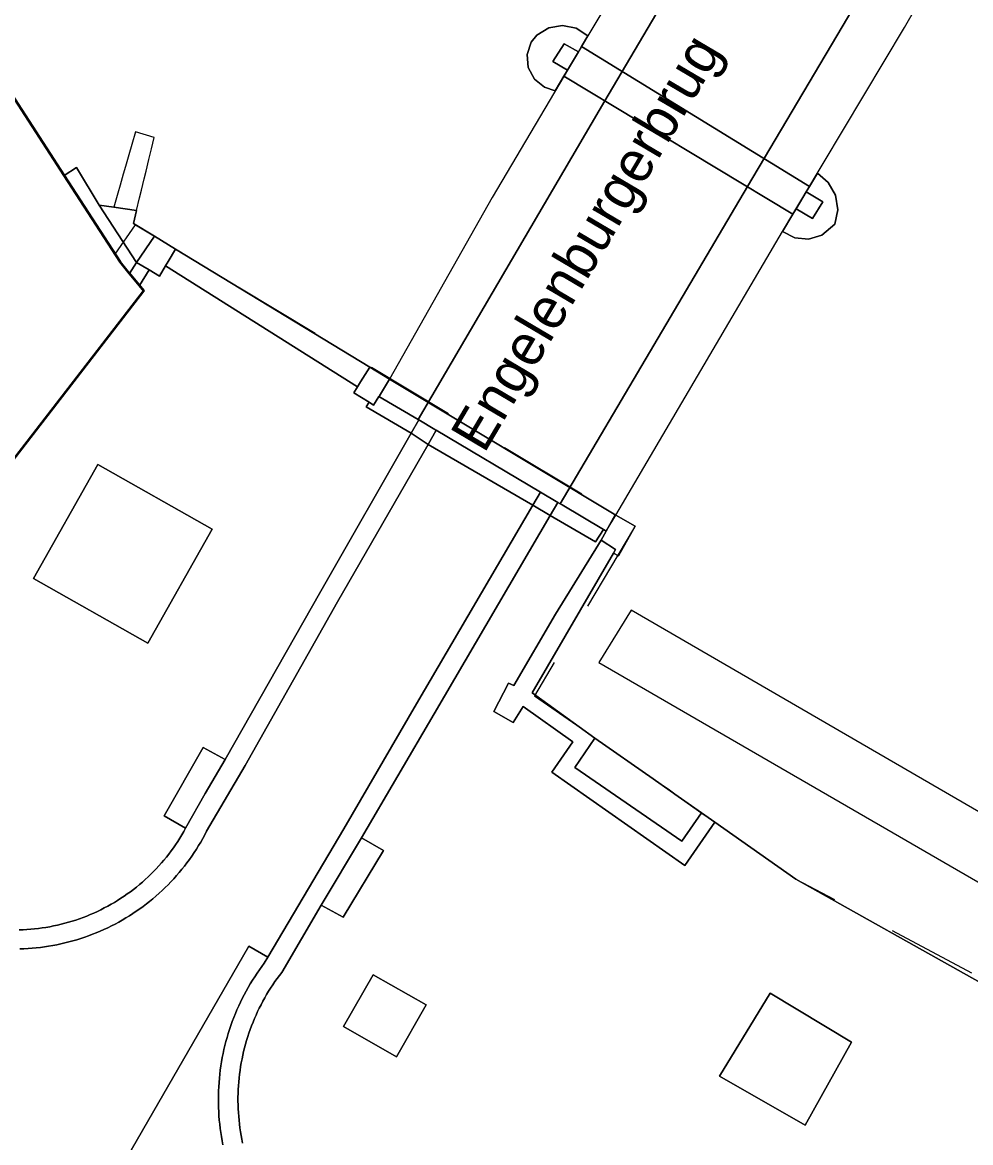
# Model space of a CAD drawing. Header units: metres. Extents: x 104718 to 105139, y 425172 to 425468.
# Drawn here: x 104916.58 to 104945.53, y 425405.17 to 425439.37 of the extents above; entities that cross this region are included whole.
import ezdxf
from ezdxf.enums import TextEntityAlignment as Align

# ---------------------------------------------------------------- set-up
doc = ezdxf.new("R2010")
doc.units = ezdxf.units.M
doc.header["$MEASUREMENT"] = 0
doc.linetypes.add('KG-PERCEEL-SO', pattern=[19, 5.5, -4, 5.5, -4])
for name, color, linetype, lineweight in [('B-XX-GK-KADEMUUR-G', 150, 'Continuous', 18), ('B-XX-KG-GRENS_PERCEEL-G', 150, 'KG-PERCEEL-SO', 18), ('B-XX-KW-KUNSTWERK_DEK-G', 170, 'Continuous', 18), ('B-XX-KW-KUNSTWERK_PIJLER-G', 170, 'Continuous', 18), ('B-XX-KW-KUNSTWERK_STEIGER-G', 170, 'Continuous', 18), ('B-XX-OG-BEBOUWING-G', 7, 'Continuous', 35), ('B-XX-OG-BEBOUWING_STRAATNAAM-T', 7, 'Continuous', 18), ('B-XX-OG-TERREIN_ERF-G', 7, 'Continuous', 18), ('B-XX-OG-TERREIN_OEVER-G', 7, 'Continuous', 18), ('B-XX-OG-WATER_HAVEN-G', 170, 'Continuous', 18), ('B-XX-VH-GESLOTENVERHARDING-G', 10, 'Continuous', 18), ('B-XX-VH-GESLOTENVERHARDING_BETON-G', 10, 'Continuous', 18), ('B-XX-VH-ONVERHARD_ZAND-G', 210, 'Continuous', 18), ('B-XX-VH-OPENVERHARDING-G', 90, 'Continuous', 18), ('B-XX-VH-OPENVERHARDING_SIERBESTRATING-G', 90, 'Continuous', 18), ('B-XX-VH-OPENVERHARDING_STRAATBAKSTEEN-G', 90, 'Continuous', 18)]:
    doc.layers.add(name, color=color, linetype=linetype, lineweight=lineweight)

msp = doc.modelspace()

# ---------------------------------------------------------------- linework, layer by layer
at = {"layer": 'B-XX-GK-KADEMUUR-G', "ltscale": 0.5}
for points in [[(104921.258, 425432.453), (104920.612, 425432.846), (104920.071, 425432.043), (104920.452, 425431.818), (104920.77, 425431.629), (104920.957, 425431.945), (104921.034, 425432.074)], [(104921.258, 425432.453), (104921.034, 425432.074), (104920.957, 425431.945), (104926.818, 425428.253), (104926.907, 425428.398), (104927.189, 425428.851)], [(104920.157, 425431.34), (104920.452, 425431.818), (104920.071, 425432.043), (104919.857, 425431.709)], [(104927.79, 425428.48), (104927.189, 425428.851), (104926.907, 425428.398), (104926.818, 425428.253), (104926.701, 425428.065), (104927.167, 425427.776), (104927.305, 425427.69), (104927.469, 425427.957), (104927.48, 425427.974)], [(104933.003, 425424.675), (104933.057, 425424.643), (104934.318, 425423.896), (104934.403, 425423.845), (104934.677, 425424.338), (104934.696, 425424.328), (104927.79, 425428.48), (104927.48, 425427.974), (104927.469, 425427.957), (104928.661, 425427.249), (104928.681, 425427.237), (104929.171, 425426.947), (104929.213, 425426.922), (104932.395, 425425.035), (104932.926, 425424.721)], [(104934.632, 425423.174), (104934.785, 425423.089), (104935.29, 425423.997), (104934.696, 425424.328), (104934.677, 425424.338), (104934.403, 425423.845), (104934.248, 425423.566), (104934.693, 425423.278)], [(104934.055, 425417.52), (104932.141, 425418.909), (104934.632, 425423.174), (104934.693, 425423.278), (104934.248, 425423.566), (104934.172, 425423.43), (104932.857, 425421.307), (104931.589, 425419.133), (104931.426, 425419.199), (104930.972, 425418.341), (104931.567, 425417.999), (104931.875, 425418.484), (104933.381, 425417.408), (104932.747, 425416.482), (104936.804, 425413.636), (104937.725, 425414.956), (104937.316, 425415.243), (104936.71, 425414.374), (104933.443, 425416.625)]]:
    msp.add_lwpolyline(points, close=True, dxfattribs=at)
at = {"layer": 'B-XX-KG-GRENS_PERCEEL-G', "ltscale": 0.5, "flags": 128}
for points in [[(104916.246, 425437.194), (104919.418, 425432.296)], [(104919.418, 425432.296), (104920.036, 425433.195), (104935.29, 425423.997), (104932.218, 425418.819), (104940.197, 425413.222), (104963.12, 425400.959), (104978.335, 425403.002)], [(104912.116, 425420.608), (104920.286, 425431.181), (104919.565, 425432.069), (104919.418, 425432.296)]]:
    msp.add_lwpolyline(points, dxfattribs=at)
at = {"layer": 'B-XX-KW-KUNSTWERK_DEK-G', "ltscale": 0.5}
msp.add_lwpolyline([(104933.003, 425424.675), (104933.057, 425424.643), (104934.318, 425423.896), (104934.403, 425423.845), (104934.696, 425424.328), (104939.785, 425432.99), (104943.514, 425439.216), (104946.042, 425443.642), (104945.204, 425444.142), (104945.719, 425445), (104937.471, 425445), (104933.841, 425438.964), (104930.926, 425434.03), (104927.79, 425428.48), (104927.468, 425427.957), (104928.661, 425427.249), (104928.681, 425427.237), (104929.171, 425426.947), (104929.213, 425426.922), (104932.395, 425425.035), (104932.926, 425424.721)], close=True, dxfattribs=at)
at = {"layer": 'B-XX-KW-KUNSTWERK_PIJLER-G', "ltscale": 0.5}
for points in [[(104933.555, 425438.48), (104933.649, 425438.64), (104933.841, 425438.964), (104933.485, 425439.195), (104933.07, 425439.28), (104932.653, 425439.206), (104932.292, 425438.984), (104932.112, 425438.774), (104931.99, 425438.394), (104932.026, 425437.996), (104932.214, 425437.644), (104932.524, 425437.393), (104932.851, 425437.288), (104933.116, 425437.736), (104933.222, 425437.917), (104932.771, 425438.183), (104933.124, 425438.722)], [(104933.555, 425438.48), (104933.124, 425438.722), (104932.771, 425438.183), (104933.222, 425437.917)], [(104933.649, 425438.64), (104933.555, 425438.48), (104933.222, 425437.917), (104933.116, 425437.736), (104940.104, 425433.523), (104940.202, 425433.686), (104940.512, 425434.204), (104940.606, 425434.36)], [(104940.606, 425434.36), (104940.512, 425434.204), (104941.022, 425433.897), (104940.698, 425433.388), (104940.202, 425433.686), (104940.104, 425433.523), (104939.785, 425432.99), (104940.161, 425432.798), (104940.581, 425432.758), (104940.987, 425432.875), (104941.385, 425433.215), (104941.474, 425433.654), (104941.404, 425434.097), (104941.185, 425434.489), (104940.853, 425434.773)], [(104940.512, 425434.204), (104940.202, 425433.686), (104940.698, 425433.388), (104941.022, 425433.897)]]:
    msp.add_lwpolyline(points, close=True, dxfattribs=at)
at = {"layer": 'B-XX-KW-KUNSTWERK_STEIGER-G', "ltscale": 0.5}
msp.add_lwpolyline([(104920.447, 425435.19), (104920.525, 425435.513), (104920.609, 425435.859), (104920.041, 425436.034), (104919.929, 425435.648), (104919.836, 425435.328), (104919.734, 425434.974), (104919.665, 425434.739), (104919.568, 425434.405), (104919.499, 425434.165), (104919.374, 425433.736), (104920.068, 425433.628), (104920.162, 425434.015), (104920.221, 425434.256), (104920.303, 425434.595), (104920.36, 425434.832)], close=True, dxfattribs=at)
msp.add_lwpolyline([(104991.599, 425410.515), (104974.566, 425405.641), (104963.876, 425404.772), (104935.168, 425421.427), (104934.18, 425419.835), (104963.452, 425402.891), (104974.906, 425403.771), (104994.855, 425409.456)], dxfattribs=at)
at = {"layer": 'B-XX-OG-BEBOUWING-G', "ltscale": 0.5}
msp.add_lwpolyline([(104912.311, 425420.861), (104920.286, 425431.181), (104920.157, 425431.34), (104919.857, 425431.709), (104919.565, 425432.069), (104917.858, 425434.705), (104916.238, 425437.207)], dxfattribs=at)
at = {"layer": 'B-XX-OG-TERREIN_ERF-G', "ltscale": 0.5}
msp.add_lwpolyline([(104918.927, 425433.792), (104918.233, 425434.948), (104917.858, 425434.705), (104919.565, 425432.069), (104919.857, 425431.709), (104920.071, 425432.043)], close=True, dxfattribs=at)
at = {"layer": 'B-XX-OG-TERREIN_OEVER-G', "ltscale": 0.5}
msp.add_lwpolyline([(104920.068, 425433.628), (104919.374, 425433.736), (104918.927, 425433.792), (104920.071, 425432.043), (104920.612, 425432.846), (104919.973, 425433.234)], close=True, dxfattribs=at)
at = {"layer": 'B-XX-OG-WATER_HAVEN-G', "ltscale": 0.5}
msp.add_lwpolyline([(104933.649, 425438.64), (104940.606, 425434.36), (104940.853, 425434.773), (104941.185, 425434.489), (104941.404, 425434.097), (104941.474, 425433.654), (104941.385, 425433.215), (104940.987, 425432.875), (104940.581, 425432.758), (104940.161, 425432.798), (104939.785, 425432.99), (104940.104, 425433.523), (104933.116, 425437.736), (104932.851, 425437.288), (104932.524, 425437.393), (104932.214, 425437.644), (104932.026, 425437.996), (104931.99, 425438.394), (104932.112, 425438.774), (104932.292, 425438.984), (104932.653, 425439.206), (104933.07, 425439.28), (104933.485, 425439.195), (104933.841, 425438.964)], close=True, dxfattribs=at)
msp.add_lwpolyline([(104916.238, 425437.207), (104917.858, 425434.705), (104918.233, 425434.948), (104918.927, 425433.792), (104919.374, 425433.736), (104920.068, 425433.628), (104919.973, 425433.234), (104920.612, 425432.846), (104921.258, 425432.453), (104927.189, 425428.851), (104927.79, 425428.48), (104934.696, 425424.328), (104935.29, 425423.997), (104934.785, 425423.089), (104934.632, 425423.174), (104932.141, 425418.909), (104934.055, 425417.52), (104935.842, 425416.277), (104936.087, 425416.104), (104936.292, 425415.961), (104936.497, 425415.817), (104936.702, 425415.674), (104936.906, 425415.53), (104937.111, 425415.386), (104937.316, 425415.243), (104937.725, 425414.956), (104940.197, 425413.222), (104945.815, 425410.066)], dxfattribs=at)
at = {"layer": 'B-XX-VH-GESLOTENVERHARDING-G', "ltscale": 0.5}
for points in [[(104939.094, 425445), (104937.471, 425445), (104933.841, 425438.964), (104930.926, 425434.03), (104927.79, 425428.48), (104927.468, 425427.957), (104928.661, 425427.249), (104934.367, 425436.982)], [(104939.094, 425445), (104934.367, 425436.982), (104928.661, 425427.249), (104928.681, 425427.237), (104929.171, 425426.947), (104929.213, 425426.922), (104932.395, 425425.035), (104932.926, 425424.721), (104933.003, 425424.675), (104938.715, 425434.36), (104945.02, 425445)], [(104933.003, 425424.675), (104933.057, 425424.643), (104934.318, 425423.896), (104934.403, 425423.845), (104934.696, 425424.328), (104939.785, 425432.99), (104943.514, 425439.216), (104946.042, 425443.642), (104945.204, 425444.142), (104945.719, 425445), (104945.02, 425445), (104938.715, 425434.36)], [(104928.661, 425427.249), (104927.469, 425427.957), (104927.305, 425427.69), (104927.167, 425427.776), (104927.079, 425427.638), (104928.448, 425426.829), (104928.681, 425427.237)], [(104928.967, 425426.493), (104929.213, 425426.922), (104929.171, 425426.947), (104928.681, 425427.237), (104928.448, 425426.829)], [(104929.213, 425426.922), (104928.967, 425426.493), (104932.161, 425424.636), (104932.395, 425425.035)], [(104932.161, 425424.636), (104932.694, 425424.324), (104932.926, 425424.721), (104932.395, 425425.035)], [(104933.057, 425424.643), (104933.003, 425424.675), (104932.926, 425424.721), (104932.694, 425424.324), (104934.079, 425423.518), (104934.318, 425423.896)]]:
    msp.add_lwpolyline(points, close=True, dxfattribs=at)
at = {"layer": 'B-XX-VH-GESLOTENVERHARDING_BETON-G', "ltscale": 0.5}
msp.add_lwpolyline([(104928.905, 425409.379), (104927.291, 425410.298), (104926.384, 425408.718), (104928, 425407.795)], close=True, dxfattribs=at)
at = {"layer": 'B-XX-VH-ONVERHARD_ZAND-G', "ltscale": 0.5}
for points in [[(104918.883, 425425.882), (104916.923, 425422.401), (104920.416, 425420.422), (104922.378, 425423.905)], [(104941.889, 425408.24), (104939.406, 425409.736), (104937.858, 425407.201), (104940.474, 425405.707)]]:
    msp.add_lwpolyline(points, close=True, dxfattribs=at)
at = {"layer": 'B-XX-VH-OPENVERHARDING-G', "ltscale": 0.5}
msp.add_lwpolyline([(104945.815, 425410.066), (104940.197, 425413.222), (104937.725, 425414.956), (104936.804, 425413.636), (104932.747, 425416.482), (104933.381, 425417.408), (104931.875, 425418.484), (104931.567, 425417.999), (104930.972, 425418.341), (104931.426, 425419.199), (104931.589, 425419.133), (104932.857, 425421.307), (104934.172, 425423.43), (104934.248, 425423.566), (104934.403, 425423.845), (104934.318, 425423.896), (104934.079, 425423.518), (104932.694, 425424.324), (104929.149, 425418.262), (104926.935, 425414.475), (104927.611, 425414.097), (104926.378, 425412.054), (104925.703, 425412.422), (104924.501, 425410.372), (104924.501, 425410.372), (104924.43, 425410.279), (104924.36, 425410.184), (104924.292, 425410.088), (104924.226, 425409.991), (104924.162, 425409.893), (104924.099, 425409.793), (104924.039, 425409.693), (104923.98, 425409.591), (104923.923, 425409.488), (104923.868, 425409.384), (104923.816, 425409.279), (104923.765, 425409.174), (104923.716, 425409.067), (104923.669, 425408.959), (104923.624, 425408.851), (104923.581, 425408.741), (104923.54, 425408.631), (104923.501, 425408.52), (104923.464, 425408.409), (104923.429, 425408.296), (104923.397, 425408.184), (104923.366, 425408.07), (104923.338, 425407.956), (104923.312, 425407.842), (104923.288, 425407.727), (104923.266, 425407.611), (104923.246, 425407.496), (104923.228, 425407.379), (104923.213, 425407.263), (104923.199, 425407.146), (104923.188, 425407.029), (104923.179, 425406.912), (104923.172, 425406.795), (104923.168, 425406.678), (104923.165, 425406.56), (104923.165, 425406.443), (104923.167, 425406.325), (104923.171, 425406.208), (104923.177, 425406.091), (104923.186, 425405.973), (104923.196, 425405.856), (104923.209, 425405.74), (104923.224, 425405.623), (104923.241, 425405.507), (104923.261, 425405.391), (104923.282, 425405.276), (104923.306, 425405.161)], dxfattribs=at)
for points in [[(104937.316, 425415.243), (104937.111, 425415.386), (104936.906, 425415.53), (104936.702, 425415.674), (104936.497, 425415.817), (104936.292, 425415.961), (104936.087, 425416.104), (104935.842, 425416.277), (104934.055, 425417.52), (104933.443, 425416.625), (104936.71, 425414.374)], [(104921.566, 425414.771), (104922.163, 425415.828), (104922.775, 425416.869), (104922.106, 425417.233), (104920.912, 425415.148)], [(104925.703, 425412.422), (104926.378, 425412.054), (104927.611, 425414.097), (104926.935, 425414.475)], [(104928.905, 425409.379), (104928, 425407.795), (104926.384, 425408.718), (104927.291, 425410.298)], [(104937.858, 425407.201), (104939.406, 425409.736), (104941.889, 425408.24), (104940.474, 425405.707)]]:
    msp.add_lwpolyline(points, close=True, dxfattribs=at)
at = {"layer": 'B-XX-VH-OPENVERHARDING_SIERBESTRATING-G', "ltscale": 0.5}
for points in [[(104913.905, 425394.554), (104923.495, 425411.174), (104924.073, 425410.831), (104926.397, 425414.756), (104928.611, 425418.575), (104932.161, 425424.636), (104928.967, 425426.493), (104926.206, 425421.684), (104923.38, 425416.685), (104922.208, 425414.682), (104922.208, 425414.682), (104922.15, 425414.57), (104922.089, 425414.459), (104922.026, 425414.349), (104921.961, 425414.241), (104921.895, 425414.134), (104921.826, 425414.028), (104921.755, 425413.923), (104921.682, 425413.82), (104921.607, 425413.718), (104921.53, 425413.618), (104921.451, 425413.519), (104921.371, 425413.422), (104921.288, 425413.326), (104921.204, 425413.232), (104921.118, 425413.139), (104921.03, 425413.049), (104920.94, 425412.959), (104920.849, 425412.872), (104920.756, 425412.786), (104920.661, 425412.703), (104920.565, 425412.621), (104920.468, 425412.54), (104920.368, 425412.462), (104920.268, 425412.386), (104920.165, 425412.311), (104920.062, 425412.239), (104919.957, 425412.169), (104919.851, 425412.1), (104919.743, 425412.034), (104919.634, 425411.97), (104919.524, 425411.908), (104919.413, 425411.848), (104919.301, 425411.79), (104919.187, 425411.734), (104919.073, 425411.68), (104918.957, 425411.629), (104918.841, 425411.58), (104918.723, 425411.533), (104918.605, 425411.489), (104918.486, 425411.446), (104918.366, 425411.406), (104918.246, 425411.368), (104918.124, 425411.333), (104918.002, 425411.3), (104917.88, 425411.269), (104917.757, 425411.241), (104917.633, 425411.215), (104917.509, 425411.191), (104917.384, 425411.17), (104917.259, 425411.151), (104917.134, 425411.135), (104917.008, 425411.121), (104916.883, 425411.109), (104916.757, 425411.1), (104916.63, 425411.093), (104916.504, 425411.089)], [(104922.706, 425405.106), (104922.682, 425405.231), (104922.66, 425405.357), (104922.64, 425405.483), (104922.623, 425405.609), (104922.607, 425405.736), (104922.595, 425405.863), (104922.584, 425405.99), (104922.576, 425406.117), (104922.571, 425406.245), (104922.567, 425406.372), (104922.566, 425406.5), (104922.568, 425406.627), (104922.571, 425406.755), (104922.578, 425406.882), (104922.586, 425407.009), (104922.597, 425407.137), (104922.61, 425407.263), (104922.625, 425407.39), (104922.643, 425407.516), (104922.664, 425407.642), (104922.686, 425407.768), (104922.711, 425407.893), (104922.738, 425408.018), (104922.767, 425408.142), (104922.799, 425408.265), (104922.833, 425408.388), (104922.869, 425408.51), (104922.908, 425408.632), (104922.949, 425408.753), (104922.992, 425408.873), (104923.037, 425408.992), (104923.084, 425409.111), (104923.134, 425409.228), (104923.186, 425409.345), (104923.24, 425409.46), (104923.296, 425409.575), (104923.354, 425409.688), (104923.414, 425409.801), (104923.477, 425409.912), (104923.541, 425410.022), (104923.607, 425410.131), (104923.676, 425410.239), (104923.746, 425410.345), (104923.819, 425410.45), (104923.893, 425410.554), (104923.969, 425410.656), (104923.969, 425410.656), (104924.073, 425410.831), (104923.495, 425411.174), (104913.905, 425394.554)]]:
    msp.add_lwpolyline(points, dxfattribs=at)
at = {"layer": 'B-XX-VH-OPENVERHARDING_STRAATBAKSTEEN-G', "ltscale": 0.5}
for points in [[(104916.485, 425411.667), (104916.603, 425411.671), (104916.72, 425411.678), (104916.838, 425411.687), (104916.955, 425411.698), (104917.072, 425411.711), (104917.188, 425411.727), (104917.304, 425411.745), (104917.42, 425411.765), (104917.536, 425411.788), (104917.651, 425411.812), (104917.765, 425411.84), (104917.879, 425411.869), (104917.992, 425411.901), (104918.105, 425411.934), (104918.217, 425411.97), (104918.328, 425412.009), (104918.439, 425412.049), (104918.548, 425412.092), (104918.657, 425412.136), (104918.765, 425412.183), (104918.872, 425412.232), (104918.978, 425412.284), (104919.083, 425412.337), (104919.187, 425412.392), (104919.289, 425412.449), (104919.391, 425412.509), (104919.491, 425412.57), (104919.59, 425412.633), (104919.688, 425412.698), (104919.785, 425412.766), (104919.88, 425412.835), (104919.974, 425412.906), (104920.066, 425412.978), (104920.157, 425413.053), (104920.247, 425413.129), (104920.335, 425413.207), (104920.421, 425413.287), (104920.506, 425413.369), (104920.589, 425413.452), (104920.671, 425413.537), (104920.75, 425413.623), (104920.829, 425413.711), (104920.905, 425413.8), (104920.979, 425413.891), (104921.052, 425413.984), (104921.123, 425414.078), (104921.192, 425414.173), (104921.259, 425414.269), (104921.325, 425414.367), (104921.388, 425414.466), (104921.449, 425414.567), (104921.509, 425414.668), (104921.566, 425414.771), (104921.566, 425414.771), (104920.912, 425415.148), (104922.106, 425417.233), (104922.775, 425416.869), (104925.695, 425422.009), (104928.448, 425426.829), (104927.079, 425427.638), (104927.167, 425427.776), (104926.701, 425428.065), (104926.818, 425428.253), (104920.957, 425431.945), (104920.77, 425431.629), (104920.452, 425431.818), (104920.157, 425431.34), (104920.286, 425431.181), (104912.311, 425420.861)], [(104916.504, 425411.089), (104916.63, 425411.093), (104916.757, 425411.1), (104916.883, 425411.109), (104917.008, 425411.121), (104917.134, 425411.135), (104917.259, 425411.151), (104917.384, 425411.17), (104917.509, 425411.191), (104917.633, 425411.215), (104917.757, 425411.241), (104917.88, 425411.269), (104918.002, 425411.3), (104918.124, 425411.333), (104918.246, 425411.368), (104918.366, 425411.406), (104918.486, 425411.446), (104918.605, 425411.489), (104918.723, 425411.533), (104918.841, 425411.58), (104918.957, 425411.629), (104919.073, 425411.68), (104919.187, 425411.734), (104919.301, 425411.79), (104919.413, 425411.848), (104919.524, 425411.908), (104919.634, 425411.97), (104919.743, 425412.034), (104919.851, 425412.1), (104919.957, 425412.169), (104920.062, 425412.239), (104920.165, 425412.311), (104920.268, 425412.386), (104920.368, 425412.462), (104920.468, 425412.54), (104920.565, 425412.621), (104920.661, 425412.703), (104920.756, 425412.786), (104920.849, 425412.872), (104920.94, 425412.959), (104921.03, 425413.049), (104921.118, 425413.139), (104921.204, 425413.232), (104921.288, 425413.326), (104921.371, 425413.422), (104921.451, 425413.519), (104921.53, 425413.618), (104921.607, 425413.718), (104921.682, 425413.82), (104921.755, 425413.923), (104921.826, 425414.028), (104921.895, 425414.134), (104921.961, 425414.241), (104922.026, 425414.349), (104922.089, 425414.459), (104922.15, 425414.57), (104922.208, 425414.682), (104922.208, 425414.682), (104923.38, 425416.685), (104926.206, 425421.684), (104928.967, 425426.493), (104928.448, 425426.829), (104925.695, 425422.009), (104922.775, 425416.869), (104922.163, 425415.828), (104921.566, 425414.771), (104921.566, 425414.771), (104921.509, 425414.668), (104921.449, 425414.567), (104921.388, 425414.466), (104921.325, 425414.367), (104921.259, 425414.269), (104921.192, 425414.173), (104921.123, 425414.078), (104921.052, 425413.984), (104920.979, 425413.891), (104920.905, 425413.8), (104920.829, 425413.711), (104920.75, 425413.623), (104920.671, 425413.537), (104920.589, 425413.452), (104920.506, 425413.369), (104920.421, 425413.287), (104920.335, 425413.207), (104920.247, 425413.129), (104920.157, 425413.053), (104920.066, 425412.978), (104919.974, 425412.906), (104919.88, 425412.835), (104919.785, 425412.766), (104919.688, 425412.698), (104919.59, 425412.633), (104919.491, 425412.57), (104919.391, 425412.509), (104919.289, 425412.449), (104919.187, 425412.392), (104919.083, 425412.337), (104918.978, 425412.284), (104918.872, 425412.232), (104918.765, 425412.183), (104918.657, 425412.136), (104918.548, 425412.092), (104918.439, 425412.049), (104918.328, 425412.009), (104918.217, 425411.97), (104918.105, 425411.934), (104917.992, 425411.901), (104917.879, 425411.869), (104917.765, 425411.84), (104917.651, 425411.812), (104917.536, 425411.788), (104917.42, 425411.765), (104917.304, 425411.745), (104917.188, 425411.727), (104917.072, 425411.711), (104916.955, 425411.698), (104916.838, 425411.687), (104916.72, 425411.678), (104916.603, 425411.671), (104916.485, 425411.667)], [(104923.306, 425405.161), (104923.282, 425405.276), (104923.261, 425405.391), (104923.241, 425405.507), (104923.224, 425405.623), (104923.209, 425405.74), (104923.196, 425405.856), (104923.186, 425405.973), (104923.177, 425406.091), (104923.171, 425406.208), (104923.167, 425406.325), (104923.165, 425406.443), (104923.165, 425406.56), (104923.168, 425406.678), (104923.172, 425406.795), (104923.179, 425406.912), (104923.188, 425407.029), (104923.199, 425407.146), (104923.213, 425407.263), (104923.228, 425407.379), (104923.246, 425407.496), (104923.266, 425407.611), (104923.288, 425407.727), (104923.312, 425407.842), (104923.338, 425407.956), (104923.366, 425408.07), (104923.397, 425408.184), (104923.429, 425408.296), (104923.464, 425408.409), (104923.501, 425408.52), (104923.54, 425408.631), (104923.581, 425408.741), (104923.624, 425408.851), (104923.669, 425408.959), (104923.716, 425409.067), (104923.765, 425409.174), (104923.816, 425409.279), (104923.868, 425409.384), (104923.923, 425409.488), (104923.98, 425409.591), (104924.039, 425409.693), (104924.099, 425409.793), (104924.162, 425409.893), (104924.226, 425409.991), (104924.292, 425410.088), (104924.36, 425410.184), (104924.43, 425410.279), (104924.501, 425410.372), (104924.501, 425410.372), (104925.703, 425412.422), (104926.935, 425414.475), (104929.149, 425418.262), (104932.694, 425424.324), (104932.161, 425424.636), (104928.611, 425418.575), (104926.397, 425414.756), (104924.073, 425410.831), (104923.969, 425410.656), (104923.969, 425410.656), (104923.893, 425410.554), (104923.819, 425410.45), (104923.746, 425410.345), (104923.676, 425410.239), (104923.607, 425410.131), (104923.541, 425410.022), (104923.477, 425409.912), (104923.414, 425409.801), (104923.354, 425409.688), (104923.296, 425409.575), (104923.24, 425409.46), (104923.186, 425409.345), (104923.134, 425409.228), (104923.084, 425409.111), (104923.037, 425408.992), (104922.992, 425408.873), (104922.949, 425408.753), (104922.908, 425408.632), (104922.869, 425408.51), (104922.833, 425408.388), (104922.799, 425408.265), (104922.767, 425408.142), (104922.738, 425408.018), (104922.711, 425407.893), (104922.686, 425407.768), (104922.664, 425407.642), (104922.643, 425407.516), (104922.625, 425407.39), (104922.61, 425407.263), (104922.597, 425407.137), (104922.586, 425407.009), (104922.578, 425406.882), (104922.571, 425406.755), (104922.568, 425406.627), (104922.566, 425406.5), (104922.567, 425406.372), (104922.571, 425406.245), (104922.576, 425406.117), (104922.584, 425405.99), (104922.595, 425405.863), (104922.607, 425405.736), (104922.623, 425405.609), (104922.64, 425405.483), (104922.66, 425405.357), (104922.682, 425405.231), (104922.706, 425405.106)]]:
    msp.add_lwpolyline(points, dxfattribs=at)
msp.add_lwpolyline([(104918.883, 425425.882), (104922.378, 425423.905), (104920.416, 425420.422), (104916.923, 425422.401)], close=True, dxfattribs=at)

# ---------------------------------------------------------------- texts
at = {"layer": 'B-XX-OG-BEBOUWING_STRAATNAAM-T'}
msp.add_text('Engelenburgerbrug', height=1.25, rotation=59.4, dxfattribs=at).set_placement((104933.785, 425432.665), align=Align.MIDDLE_CENTER)

doc.saveas('drawing.dxf')
